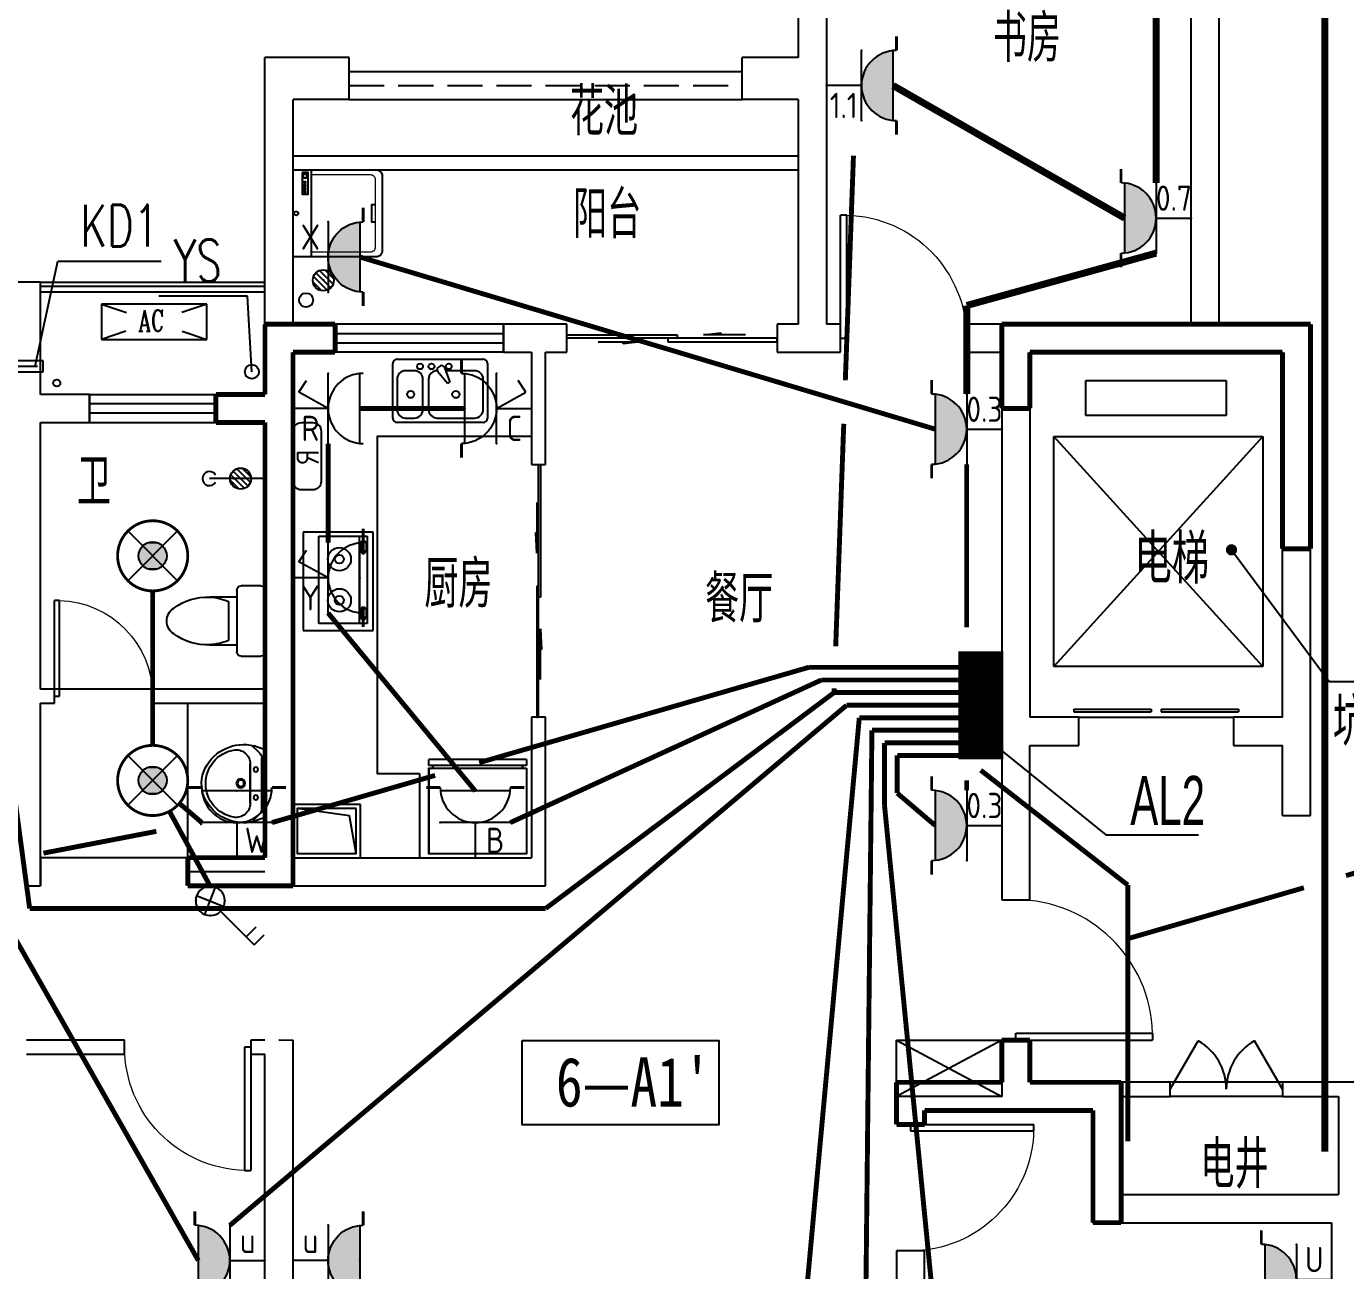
# Model space of a CAD drawing. Extents: x -993182 to -819982, y 169304 to 600104.
# Drawn here: x -948648 to -939248, y 403162 to 412025 of the extents above; entities that cross this region are included whole.
import ezdxf
from ezdxf.enums import TextEntityAlignment as Align

# ---------------------------------------------------------------- set-up
doc = ezdxf.new("R2010")
doc.units = 0
doc.header["$LTSCALE"] = 1000
doc.header["$MEASUREMENT"] = 0
doc.linetypes.add('DASH', pattern=[0.35, 0.25, -0.1])
for name, color, linetype in [('DIM-箱柜', 3, 'Continuous'), ('DIM_LEAD', 3, 'Continuous'), ('EQUIP-插座', 3, 'Continuous'), ('EQUIP-照明', 3, 'Continuous'), ('EQUIP-箱柜', 3, 'Continuous'), ('kan', 146, 'Continuous'), ('KTIAO', 124, 'Continuous'), ('PUB_TEXT', 7, 'Continuous'), ('STAIR', 2, 'Continuous'), ('VPIPE-污水', 2, 'Continuous'), ('WALL', 4, 'Continuous'), ('WINDOW', 2, 'Continuous'), ('WIRE-动力', 2, 'Continuous'), ('WIRE-动力控制', 5, 'TG_C'), ('WIRE-动力母线', 6, 'Continuous'), ('WIRE-插座', 5, 'Continuous'), ('WIRE-照明', 1, 'Continuous'), ('冷凝水管', 6, 'Continuous'), ('家具', 187, 'Continuous'), ('文字2', 7, 'Continuous'), ('栏杆', 169, 'Continuous'), ('空调、空调洞', 66, 'Continuous'), ('面层', 215, 'Continuous')]:
    doc.layers.add(name, color=color, linetype=linetype)
doc.layers.add('RENDERING', color=125, linetype='Continuous', lineweight=13)
doc.layers.add('洁、厨具', color=8, linetype='Continuous', lineweight=9)
doc.styles.add('-宋体', font='', dxfattribs={"width": 0.8})
doc.styles.add('_ROMANC', font='romanc__.ttf', dxfattribs={"width": 0.700005})
doc.styles.add('_SIMPLEX', font='SIMPLEX.shx', dxfattribs={"width": 0.75})
doc.styles.add('_TCH_DIM', font='SIMPLEX', dxfattribs={"bigfont": 'GBCBIG'})
doc.styles.add('_TCH_LABEL', font='COMPLEX', dxfattribs={"bigfont": 'GBCBIG'})
doc.styles.add('_TEL_ATTDEF', font='GBENOR', dxfattribs={"width": 0.8, "height": 3, "bigfont": 'GBCBIG'})
doc.styles.add('_TEL_DIM', font='ICED', dxfattribs={"width": 0.8, "height": 3.5, "bigfont": 'BZHZ'})
doc.styles.add('DIM_FONT', font='simplex_.ttf', dxfattribs={"width": 0.7, "bigfont": 'GBCBIG'})
doc.styles.add('hnurban', font='tssdeng.shx', dxfattribs={"width": 0.8, "bigfont": 'tssdchn.shx'})
doc.styles.get("Standard").update_dxf_attribs({"font": 'gbenor.shx', "bigfont": 'gbcbig.shx'})
doc.styles.add('TG_LINETYPE', font='ICED', dxfattribs={"width": 0.8, "height": 2, "bigfont": 'BZHZ'})
doc.styles.get('-宋体').set_extended_font_data('SimSun')
doc.linetypes.add('TG_C', pattern='A,2,-0.4,["C",TG_LINETYPE,S=0.1,R=0,X=-0.27,Y=-0.15],0', length=2.4)

# ---------------------------------------------------------------- blocks, each defined once
blk = doc.blocks.new('ASDGFSDFGGDF')
at = {"layer": '家具'}
for p, q in [((694.7, -608.8), (695, 0)), ((694.7, -608.8), (695, 0)), ((-0.3, -670.1), (-0.3, -628.7)), ((-0.3, -628.7), (28.4, -628.7)), ((28.4, -628.7), (28.4, -608.8)), ((694.7, -608.8), (665.9, -608.8)), ((665.9, -608.8), (665.9, -628.7)), ((665.9, -628.7), (694.7, -628.7)), ((694.7, -628.7), (694.7, -670.1)), ((-0.3, -670.1), (694.7, -670.1))]:
    blk.add_line(p, q, dxfattribs=at)
for points in [[(-0.3, -608.8), (-0.3, -0.1), (694.8, -0.1), (694.8, -608.8)], [(665.9, -608.8), (28.4, -608.8), (28.4, -628.7), (665.9, -628.7)]]:
    blk.add_lwpolyline(points, close=True, dxfattribs=at)
blk = doc.blocks.new('sdfdsfgf')
at = {"layer": '家具'}
for points in [[(1414289, 21340.6), (1413809, 21340.6), (1413809, 20960.6), (1414289, 20960.6), (1414289, 21340.6)], [(1414259, 20990.6), (1414210.8, 21258.9), (1413839, 21310.6)]]:
    blk.add_lwpolyline(points, dxfattribs=at)
blk.add_lwpolyline([(1414259, 21310.6), (1413839, 21310.6), (1413839, 20990.6), (1414259, 20990.6)], close=True, dxfattribs=at)
blk = doc.blocks.new('A$C685A49D5')
at = {"layer": '家具'}
for p, q in [((0, 30.7), (0, 419.3)), ((30.7, 450), (644.3, 450)), ((339.5, 401.6), (325.3, 393.4)), ((368.9, 391.1), (407.7, 287.5)), ((675, 419.3), (675, 30.7)), ((30.7, 306.8), (30.7, 92)), ((153.4, 368.2), (92, 368.2)), ((214.8, 92), (214.8, 306.8)), ((255.7, 306.8), (255.7, 92)), ((390, 277.2), (319.7, 362.7)), ((583, 368.2), (377.5, 368.2)), ((407.7, 287.5), (390, 277.2)), ((644.3, 92), (644.3, 306.8)), ((644.3, 0), (30.7, 0)), ((92, 30.7), (153.4, 30.7)), ((317, 30.7), (583, 30.7))]:
    blk.add_line(p, q, dxfattribs=at)
for centre, radius in [((194.3, 398.9), 20.5), ((276.1, 398.9), 20.5), ((398.9, 398.9), 20.5), ((127.8, 199.4), 25.6), ((450, 199.4), 25.6)]:
    blk.add_circle(centre, radius, dxfattribs=at)
for centre, radius, start, end in [((30.7, 419.3), 30.7, 90, 180), ((335.5, 375.7), 20.5, 120, 219.46232), ((349.8, 383.9), 20.5, 20.53768, 120), ((644.3, 419.3), 30.7, 0, 90), ((92, 306.8), 61.4, 90, 180), ((153.4, 306.8), 61.4, 0, 90), ((317, 306.8), 61.4, 90, 180), ((583, 306.8), 61.4, 0, 90), ((30.7, 30.7), 30.7, 180, 270), ((92, 92), 61.4, 180, 270), ((153.4, 92), 61.4, 270, 0), ((317, 92), 61.4, 180, 270), ((583, 92), 61.4, 270, 0), ((644.3, 30.7), 30.7, 270, 0)]:
    blk.add_arc(centre, radius, start, end, dxfattribs=at)
at = {"layer": '家具', "style": 'DIM_FONT', "width": 0.8, "flags": 9}
for tag in ['YSIZE', 'XSIZE']:
    blk.add_attdef(tag, (337.5, 450), '', height=0.5, rotation=270, dxfattribs=at)
blk = doc.blocks.new('$plan$00001601')
at = {"layer": '家具'}
for p, q in [((-350, 15.5), (350, 15.5)), ((-350, -484.5), (-350, 15.5)), ((350, 15.5), (350, -484.5)), ((-323.5, -97.6), (-323.5, -440)), ((299.3, -97.6), (-323.5, -97.6)), ((299.3, -440), (299.3, -97.6)), ((-323.5, -384.3), (299.3, -384.3)), ((-323.5, -440), (299.3, -440)), ((-290.9, -406.5), (-290.8, -418.2)), ((-215.7, -416), (-280.4, -416)), ((-280.4, -416), (-280.4, -432.6)), ((-280.4, -432.6), (-215.7, -432.6)), ((-215.7, -432.6), (-215.7, -416)), ((-199.1, -407.7), (-199.1, -418.2)), ((182.1, -406.5), (182.2, -418.2)), ((192.6, -416), (192.6, -432.6)), ((257.3, -416), (192.6, -416)), ((192.6, -432.6), (257.3, -432.6)), ((257.3, -432.6), (257.3, -416)), ((273.9, -407.7), (273.9, -418.2)), ((350, -484.5), (-350, -484.5))]:
    blk.add_line(p, q, dxfattribs=at)
for points in [[(-199.1, -407.7, 0.259034), (-201, -404.3, 0.076276), (-212.5, -399.3, 0.036515), (-226.1, -396.9, 0.026615), (-244.9, -395.9, 0.026615), (-263.8, -396.9, 0.036515), (-277.3, -399.3, 0.076276), (-288.9, -404.3, 0.259034), (-290.8, -407.7, 0.078462), (-290.6, -408.9, 0.056762)], [(-199.1, -418.2, 0.259034), (-201, -414.8, 0.076276), (-212.5, -409.9, 0.036515), (-226.1, -407.4, 0.026615), (-244.9, -406.4, 0.026615), (-263.8, -407.4, 0.036515), (-277.3, -409.9, 0.076276), (-288.9, -414.8, 0.259034), (-290.8, -418.2, 0.259034), (-288.9, -421.6, 0.056762), (-280.4, -425.6, 0.036515)], [(-215.7, -427.3, 0.008736), (-212.5, -426.6, 0.076276), (-201, -421.6, 0.259034), (-199.1, -418.2, 0.259034)], [(273.9, -407.7, 0.259034), (272, -404.3, 0.076276), (260.5, -399.3, 0.036515), (246.9, -396.9, 0.026615), (228.1, -395.9, 0.026615), (209.2, -396.9, 0.036515), (195.7, -399.3, 0.076276), (184.1, -404.3, 0.259034), (182.2, -407.7, 0.078462), (182.4, -408.9, 0.056762)], [(273.9, -418.2, 0.259034), (272, -414.8, 0.076276), (260.5, -409.9, 0.036515), (246.9, -407.4, 0.026615), (228.1, -406.4, 0.026615), (209.2, -407.4, 0.036515), (195.7, -409.9, 0.076276), (184.1, -414.8, 0.259034), (182.2, -418.2, 0.259034), (184.1, -421.6, 0.056762), (192.6, -425.6, 0.036515)], [(257.3, -427.3, 0.008736), (260.5, -426.6, 0.076276), (272, -421.6, 0.259034), (273.9, -418.2, 0.259034)]]:
    blk.add_lwpolyline(points, format="xyb", dxfattribs=at)
for centre, radius, start, end in [((-158.4, -243), 82.5, 0.96398, 0), ((134.3, -243), 82.5, 180, 179.03602), ((-158.4, -243), 31.6, 0.65318, 0), ((134.3, -243), 31.6, 180, 179.34682)]:
    blk.add_arc(centre, radius, start, end, dxfattribs=at)
blk = doc.blocks.new('A$C3451006C')
blk.add_lwpolyline([(-50, 330), (-50, -30, 0.414214), (10, -90), (90, -90, 0.414214), (150, -30), (150, 330, 0.414214), (90, 390), (10, 390, 0.414214)], format="xyb", close=True)
at = {"style": '_SIMPLEX', "width": 0.8}
blk.add_text('R', height=150, rotation=270, dxfattribs=at).set_placement((-32.1, 143.6), align=Align.CENTER)
blk = doc.blocks.new('$plan$00001623')
at = {"layer": '家具', "linetype": 'Continuous'}
blk.add_line((-341, -145), (342, -145), dxfattribs=at)
at = {"layer": '家具'}
blk.add_lwpolyline([(295, -706), (-295, -706, -0.414214), (-345, -656), (-345, 0), (345, 0), (345, -656, -0.414214)], format="xyb", close=True, dxfattribs=at)
for points in [[(323, -72), (152, -72), (152, -120), (323, -120)], [(163, -86), (177, -86), (177, -99), (163, -99)], [(189, -86), (202, -86), (202, -99), (189, -99)], [(213, -86), (227, -86), (227, -99), (213, -99)], [(239, -86), (253, -86), (253, -99), (239, -99)], [(281, -110), (309, -110), (309, -80), (281, -80)]]:
    blk.add_lwpolyline(points, close=True, dxfattribs=at)
at = {"layer": '家具', "lineweight": 13}
blk.add_lwpolyline([(307, -145), (307, -611, -0.414214), (267, -651), (-267, -651, -0.414214), (-307, -611), (-307, -145)], format="xyb", dxfattribs=at)
at = {"layer": '家具'}
blk.add_lwpolyline([(-71, -651), (-71, -623), (0, -623), (71, -623), (71, -651)], dxfattribs=at)
blk.add_circle((0, -25), 16, dxfattribs=at)
blk = doc.blocks.new('90304092557924')
at = {"layer": 'KTIAO'}
for p, q in [((-375, 125), (-198.2, 66.1)), ((-375, 125), (-375, -125)), ((375, 125), (-375, 125)), ((375, 125), (198.2, 66.1)), ((375, -125), (375, 125)), ((-202.8, -67.6), (-375, -125)), ((200.5, -66.8), (375, -125)), ((-375, -125), (375, -125))]:
    blk.add_line(p, q, dxfattribs=at)
at = {"layer": 'KTIAO', "style": '_ROMANC', "width": 0.7}
blk.add_text('AC', height=148.6, dxfattribs=at).set_placement((-112.6, -66.3))
at = {"layer": 'KTIAO', "style": 'DIM_FONT', "oblique": 0, "width": 0.6, "flags": 9}
for tag in ['XSIZE', 'YSIZE']:
    blk.add_attdef(tag, (-375, -125), '', height=0.5, dxfattribs=at)
blk = doc.blocks.new('M_E6')
for p, q in [((-240.4, 0), (-269.8, -78.5)), ((240.4, 0), (-240.4, 0)), ((-237.5, 0), (239.3, 0)), ((240.4, 0), (269.8, -78.5)), ((-213.1, -36.1), (-271.2, -90.6)), ((-178.9, -22.5), (181, -22.5)), ((216.7, -37.5), (273.5, -95.2)), ((141.1, -105.2), (-140.8, -105.2)), ((-140.8, -105.2), (141.1, -105.2))]:
    blk.add_line(p, q)
for centre, radius in [((-99.1, -65), 16.3), ((100.9, -65), 16.3), ((2.4, -172.5), 31.6), ((2.4, -172.5), 23)]:
    blk.add_circle(centre, radius)
for centre, radius, start, end in [((28.4, -151.9), 307.1, 166.17513, 244.72963), ((-178.9, -72.5), 50, 90, 133.18096), ((-28.4, -151.9), 307.1, 297.06391, 13.82487), ((181, -72.5), 50, 44.56072, 90), ((-140.8, -205.2), 100, 90, 190.56023), ((141.1, -205.2), 100, 349.43977, 90), ((0.2, -179), 243.4, 190.56023, 349.43977), ((-0.2, -201.5), 250.2, 245.80711, 296.46282), ((28.4, -151.9), 307.1, 266.58899, 266.59358)]:
    blk.add_arc(centre, radius, start, end)
at = {"width": 0.8, "flags": 9}
for tag in ['XSIZE', 'YSIZE']:
    blk.add_attdef(tag, (0, 0), '', height=0.5, dxfattribs=at)
blk = doc.blocks.new('1')
for p, q in [((-549.5, -239.2), (-549.5, 200.8)), ((-519.5, 230.8), (-379.5, 230.8)), ((-349.5, 200.8), (-349.5, 150.5)), ((-349.5, 150.5), (-349.5, -189)), ((-349.5, 150.5), (-154.3, 150.5)), ((-289.1, 120.5), (-289.1, -159)), ((-379.5, -269.2), (-519.5, -269.2)), ((-154.3, -189), (-349.5, -189)), ((-349.5, -189), (-349.5, -239.2))]:
    blk.add_line(p, q)
for centre, radius, start, end in [((-519.5, 200.8), 30, 90, 180), ((-379.5, 200.8), 30, 360, 90), ((-136.7, -246.6), 397.5, 92.54401, 112.54952), ((-136.7, -246.6), 397.5, 53.36186, 92.54401), ((40, -19.2), 109.8, 303.45086, 56.54914), ((-136.7, 208.2), 397.5, 247.45048, 267.45599), ((-136.7, 208.2), 397.5, 267.45599, 306.63814), ((-519.5, -239.2), 30, 180, 270), ((-379.5, -239.2), 30, 270, 360)]:
    blk.add_arc(centre, radius, start, end)
blk = doc.blocks.new('$lvtry$00000168')
at = {"color": 0}
blk.add_line((0, 0), (0, -395), dxfattribs=at)
blk.add_arc((0, -395), 50, 121.03319, 58.96681, dxfattribs=at)
for p in [(0, 0), (0, -222.5)]:
    blk.add_point(p, dxfattribs=at)
blk = doc.blocks.new('$lvtry$00000171')
for p, q in [((-74.2, 10.6), (-10.6, 74.2)), ((-69.8, -27.4), (27.4, 69.8)), ((-53, -53), (53, 53)), ((-27.4, -69.8), (69.8, 27.4)), ((10.6, -74.2), (74.2, -10.6))]:
    blk.add_line(p, q)
blk.add_circle((0, 0), 75)
blk.add_point((0, 0))
blk = doc.blocks.new('A$C6BE329BC')
at = {"layer": '家具'}
blk.add_blockref('$lvtry$00000168', (75, 445), dxfattribs=at)
at = {"layer": '家具', "rotation": 180}
blk.add_blockref('$lvtry$00000171', (75, 271.4), dxfattribs=at)
blk = doc.blocks.new('q1')
at = {"color": 3, "const_width": 35}
for points in [[(-485492.8, -324518.4), (-485492.8, -324018.4)], [(-485492.8, -324018.4), (-484992.8, -324018.4)], [(-484992.8, -324018.4), (-484992.8, -324218.4)], [(-480242.8, -324618.4), (-480242.8, -324018.4)], [(-480242.8, -324018.4), (-478042.8, -324018.4)], [(-478042.8, -325618.4), (-478042.8, -324018.4)], [(-485292.8, -324718.4), (-485292.8, -324218.4)], [(-485292.8, -324218.4), (-484992.8, -324218.4)], [(-480042.8, -324618.4), (-480042.8, -324218.4)], [(-480042.8, -324218.4), (-478242.8, -324218.4)], [(-478242.8, -325618.4), (-478242.8, -324218.4)], [(-485842.8, -324518.4), (-485492.8, -324518.4)], [(-485842.8, -324718.4), (-485842.8, -324518.4)], [(-480042.8, -324618.4), (-480242.8, -324618.4)], [(-485842.8, -324718.4), (-485492.8, -324718.4)], [(-485492.8, -327818.4), (-485492.8, -324718.4)], [(-485292.8, -328018.4), (-485292.8, -324718.4)], [(-478042.8, -325618.4), (-478242.8, -325618.4)], [(-486042.8, -327818.4), (-485492.8, -327818.4)], [(-486042.8, -328018.4), (-486042.8, -327818.4)], [(-486042.8, -328018.4), (-485292.8, -328018.4)], [(-480242.8, -329418.4), (-480242.8, -329118.4)], [(-480242.8, -329118.4), (-480042.8, -329118.4)], [(-480042.8, -329418.4), (-480042.8, -329118.4)], [(-480992.8, -329418.4), (-480242.8, -329418.4)], [(-480992.8, -329718.4), (-480992.8, -329418.4)], [(-480042.8, -329418.4), (-479392.8, -329418.4)], [(-479392.8, -330418.4), (-479392.8, -329418.4)], [(-480792.8, -329618.4), (-480242.8, -329618.4)], [(-480792.8, -329718.4), (-480792.8, -329618.4)], [(-480242.8, -329618.4), (-479592.8, -329618.4)], [(-479592.8, -330418.4), (-479592.8, -329618.4)], [(-480792.8, -329718.4), (-480992.8, -329718.4)], [(-479392.8, -330418.4), (-479592.8, -330418.4)]]:
    blk.add_lwpolyline(points, dxfattribs=at)
blk = doc.blocks.new('A$C06D6341B')
at = {"layer": '空调、空调洞', "linetype": 'DASH'}
for p, q in [((80, 290), (0, 290)), ((0, 290), (0, 50)), ((40, 0), (40, 340)), ((80, 50), (80, 290)), ((0, 50), (80, 50))]:
    blk.add_line(p, q, dxfattribs=at)
blk = doc.blocks.new('$DorLib2D$00000231')
at = {"color": 0}
for p, q in [((-0.5, 0), (-0.25, 0.433)), ((0.5, 0), (0.25, 0.433))]:
    blk.add_line(p, q, dxfattribs=at)
for centre, start, end in [((-0.5, 0), 0, 60), ((0.5, 0), 120, 180)]:
    blk.add_arc(centre, 0.5, start, end, dxfattribs=at)
blk = doc.blocks.new('$DorLib2D$00000001')
for p, q in [((0.45, 0.975), (0.5, 0.975)), ((0.45, 0), (0.45, 0.975)), ((0.5, 0), (0.5, 0.975)), ((0.5, 0), (0.45, 0))]:
    blk.add_line(p, q)
at = {"lineweight": 13}
blk.add_arc((0.475, 0), 0.975, 91.46928, 180, dxfattribs=at)
blk = doc.blocks.new('$DorLib2D$00000131')
at = {"color": 0, "linetype": 'Continuous'}
for p, q in [((0.15, 0.125), (0.2319, 0.1973)), ((0.2319, 0.1973), (0.2319, 0.125)), ((-0.5, 0.125), (-0.5, 0)), ((0.0192, 0.125), (-0.5, 0.125)), ((0.0192, 0), (0.0192, 0.125)), ((0.35, 0.125), (0.15, 0.125)), ((-0.5, 0), (0.0192, 0)), ((-0.024, 0), (0.5, 0)), ((-0.024, -0.125), (-0.024, 0)), ((0.5, 0), (0.5, -0.125)), ((-0.35, -0.125), (-0.15, -0.125)), ((-0.2319, -0.1973), (-0.2319, -0.125)), ((-0.15, -0.125), (-0.2319, -0.1973)), ((0.5, -0.125), (-0.024, -0.125))]:
    blk.add_line(p, q, dxfattribs=at)
blk = doc.blocks.new('$WINLIB2D$00000001')
at = {"color": 0}
for points in [[(-0.5, 0.5), (-0.5, -0.5)], [(-0.5, 0.5), (0.5, 0.5)], [(0.5, -0.5), (0.5, 0.5)], [(0.5, 0.1667), (-0.5, 0.1667)], [(0.5, -0.1667), (-0.5, -0.1667)], [(-0.5, -0.5), (0.5, -0.5)]]:
    blk.add_lwpolyline(points, dxfattribs=at)
blk = doc.blocks.new('$DorLib2D$00000127')
at = {"color": 0, "linetype": 'Continuous'}
for p, q in [((-0.0333, 0.7949), (-0.5333, 0.7949)), ((-0.5333, 0.7949), (-0.5333, 0.6904)), ((-0.0333, 0.7949), (-0.0333, 0.6904)), ((0.0333, 0.7949), (0.0333, 0.6904)), ((0.5333, 0.7949), (0.0333, 0.7949)), ((0.5333, 0.7949), (0.5333, 0.6904)), ((-0.0333, 0.6904), (-0.5333, 0.6904)), ((0.5333, 0.6904), (0.0333, 0.6904)), ((0.5, 0.5), (-0.5, 0.5))]:
    blk.add_line(p, q, dxfattribs=at)
blk = doc.blocks.new('5#、7#楼参照')
at = {"color": 6}
blk.add_circle((-308202, -334754.6), 50, dxfattribs=at)
at = {"layer": 'DIM_LEAD'}
for p, q in [((-309745.1, -334715.6), (-309585.9, -333966.8)), ((-309745.1, -334715.6), (-309585.9, -333966.8)), ((-309745.1, -334715.6), (-309585.9, -333966.8)), ((-309745.1, -334715.6), (-309585.9, -333966.8)), ((-309745.1, -334715.6), (-309585.9, -333966.8)), ((-309585.9, -333966.8), (-308848.4, -333966.8)), ((-308232.6, -334215.6), (-308864.6, -334215.6)), ((-308202, -334754.6), (-308232.6, -334215.6)), ((-301222.1, -336023), (-300525.8, -336960.9)), ((-300525.8, -336960.9), (-298429.6, -336960.9))]:
    blk.add_line(p, q, dxfattribs=at)
at = {"layer": 'DIM_LEAD', "const_width": 40}
blk.add_lwpolyline([(-301234, -336006.9, 1), (-301210.2, -336039.1, 1)], format="xyb", close=True, dxfattribs=at)
at = {"layer": 'kan'}
for p, q in [((-307508.8, -332615.6), (-304708.8, -332615.6)), ((-307508.8, -332815.6), (-304708.8, -332815.6))]:
    blk.add_line(p, q, dxfattribs=at)
at = {"layer": 'kan', "linetype": 'DASH'}
blk.add_line((-307508.8, -332715.6), (-304708.8, -332715.6), dxfattribs=at)
at = {"layer": 'kan', "color": 124}
for p, q in [((-307908.8, -333215.6), (-304308.8, -333215.6)), ((-307908.8, -333315.6), (-304308.8, -333315.6))]:
    blk.add_line(p, q, dxfattribs=at)
at = {"layer": 'kan'}
blk.add_lwpolyline([(-309708.8, -334115.6), (-308108.8, -334115.6)], dxfattribs=at)
at = {"layer": 'STAIR', "color": 197}
for p, q in [((-302258.8, -335065.6, 76423.5), (-302258.8, -334815.6, 76423.5)), ((-302258.8, -334815.6, 76423.5), (-301258.8, -334815.6, 76423.5)), ((-301258.8, -334815.6, 76423.5), (-301258.8, -335065.6, 76423.5)), ((-301258.8, -335065.6, 76423.5), (-302258.8, -335065.6, 76423.5)), ((-302488.4, -336853.2, 76423.5), (-302488.4, -335215.6, 76423.5)), ((-302488.4, -335215.6, 76423.5), (-300999.8, -335215.6, 76423.5)), ((-300999.8, -335215.6, 76423.5), (-302488.4, -336853.2, 76423.5)), ((-300999.8, -336853.2, 76423.5), (-302488.4, -335215.6, 76423.5)), ((-300999.8, -335215.6, 76423.5), (-300999.8, -336853.2, 76423.5)), ((-300999.8, -336853.2, 76423.5), (-302488.4, -336853.2, 76423.5))]:
    blk.add_line(p, q, dxfattribs=at)
at = {"layer": 'VPIPE-污水'}
blk.add_circle((-307816, -334244.1, -76423.5), 50, dxfattribs=at)
at = {"layer": 'WALL'}
for p, q in [((-304308.8, -330815.6), (-304308.8, -332515.6)), ((-304108.8, -331015.6), (-304108.8, -332815.6)), ((-301508.8, -334415.6), (-301508.8, -331015.6)), ((-301308.8, -334415.6), (-301308.8, -331015.6)), ((-308108.8, -334515.6), (-308108.8, -332515.6)), ((-307508.8, -332515.6), (-308108.8, -332515.6)), ((-307508.8, -332815.6), (-307508.8, -332515.6)), ((-304308.8, -332515.6), (-304708.8, -332515.6)), ((-304708.8, -332815.6), (-304708.8, -332515.6)), ((-307908.8, -334415.6), (-307908.8, -332815.6)), ((-307508.8, -332815.6), (-307908.8, -332815.6)), ((-304308.8, -332815.6), (-304708.8, -332815.6)), ((-304308.8, -332815.6), (-304308.8, -334415.6)), ((-304108.8, -332815.6), (-304108.8, -334415.6)), ((-309708.8, -334115.6), (-310708.8, -334115.6)), ((-309708.8, -334915.6), (-309708.8, -334115.6)), ((-307608.8, -334415.6), (-307908.8, -334415.6)), ((-307608.8, -334615.6), (-307608.8, -334415.6)), ((-306208.8, -334415.6), (-306408.8, -334415.6)), ((-306408.8, -334415.6), (-306408.8, -334615.6)), ((-305958.8, -334415.6), (-306208.8, -334415.6)), ((-305958.8, -334615.6), (-305958.8, -334415.6)), ((-304308.8, -334415.6), (-304458.8, -334415.6)), ((-304458.8, -334415.6), (-304458.8, -334615.6)), ((-304008.8, -334415.6), (-304108.8, -334415.6)), ((-304008.8, -334615.6), (-304008.8, -334415.6)), ((-302758.8, -334415.6), (-303108.8, -334415.6)), ((-303108.8, -334415.6), (-303108.8, -334615.6)), ((-301508.8, -334415.6), (-302758.8, -334415.6)), ((-300658.8, -334415.6), (-301308.8, -334415.6)), ((-300658.8, -337315.6), (-300658.8, -334415.6)), ((-308108.8, -334515.6), (-308108.8, -334915.6)), ((-307908.8, -334615.6), (-307908.8, -335015.6)), ((-307908.8, -334615.6), (-307608.8, -334615.6)), ((-306408.8, -334615.6), (-306208.8, -334615.6)), ((-306208.8, -334615.6), (-306208.8, -335415.6)), ((-306108.8, -335415.6), (-306108.8, -334615.6)), ((-306108.8, -334615.6), (-305958.8, -334615.6)), ((-304458.8, -334615.6), (-304208.8, -334615.6)), ((-304208.8, -334615.6), (-304008.8, -334615.6)), ((-303108.8, -334615.6), (-302858.8, -334615.6)), ((-302858.8, -334615.6), (-302858.8, -337315.6)), ((-302658.8, -334615.6), (-302658.8, -337215.6)), ((-301408.8, -334615.6), (-302658.8, -334615.6)), ((-300858.8, -334615.6), (-301408.8, -334615.6)), ((-300858.8, -337215.6), (-300858.8, -334615.6)), ((-309358.8, -334915.6), (-309708.8, -334915.6)), ((-309358.8, -335115.6), (-309358.8, -334915.6)), ((-308108.8, -334915.6), (-308458.8, -334915.6)), ((-308458.8, -334915.6), (-308458.8, -335115.6)), ((-307908.8, -335015.6), (-307908.8, -337015.6)), ((-309708.8, -335115.6), (-309358.8, -335115.6)), ((-309708.8, -337015.6), (-309708.8, -335115.6)), ((-308458.8, -335115.6), (-308108.8, -335115.6)), ((-308108.8, -335115.6), (-308108.8, -337015.6)), ((-306208.8, -335415.6), (-306108.8, -335415.6)), ((-309608.8, -337015.6), (-309708.8, -337015.6)), ((-309608.8, -337115.6), (-309608.8, -337015.6)), ((-308108.8, -337015.6), (-308908.8, -337015.6)), ((-308908.8, -337015.6), (-308908.8, -337115.6)), ((-307908.8, -337015.6), (-307908.8, -338215.6)), ((-309708.8, -338215.6), (-309708.8, -337115.6)), ((-309708.8, -337115.6), (-309608.8, -337115.6)), ((-308908.8, -337115.6), (-308108.8, -337115.6)), ((-308108.8, -337115.6), (-308108.8, -338215.6)), ((-306108.8, -337215.6), (-306208.8, -337215.6)), ((-306208.8, -337215.6), (-306208.8, -338215.6)), ((-306108.8, -338415.6), (-306108.8, -337215.6)), ((-302308.8, -337215.6), (-302658.8, -337215.6)), ((-302308.8, -337415.6), (-302308.8, -337215.6)), ((-300858.8, -337215.6), (-301208.8, -337215.6)), ((-301208.8, -337215.6), (-301208.8, -337415.6)), ((-302858.8, -337315.6), (-302858.8, -338515.6)), ((-300658.8, -337915.6), (-300658.8, -337315.6)), ((-302658.8, -338515.6), (-302658.8, -337415.6)), ((-302658.8, -337415.6), (-302308.8, -337415.6)), ((-301208.8, -337415.6), (-300858.8, -337415.6)), ((-300858.8, -337915.6), (-300858.8, -337415.6)), ((-300858.8, -337915.6), (-300658.8, -337915.6)), ((-309708.8, -338415.6), (-309708.8, -338215.6)), ((-308108.8, -338215.6), (-308658.8, -338215.6)), ((-308658.8, -338215.6), (-308658.8, -338415.6)), ((-307908.8, -338215.6), (-306208.8, -338215.6)), ((-309808.8, -338415.6), (-309708.8, -338415.6)), ((-308658.8, -338415.6), (-308008.8, -338415.6)), ((-308008.8, -338415.6), (-306108.8, -338415.6)), ((-302858.8, -338515.6), (-302658.8, -338515.6)), ((-309108.8, -339515.6), (-309808.8, -339515.6)), ((-309108.8, -339615.6), (-309108.8, -339515.6)), ((-308108.8, -339515.6), (-308208.8, -339515.6)), ((-308208.8, -339515.6), (-308208.8, -339615.6)), ((-308010.5, -339513.9), (-308008.8, -339513.9)), ((-308008.8, -339513.9), (-307908.8, -339515.6)), ((-307908.8, -339615.6), (-307908.8, -339515.6)), ((-302658.8, -339515.6), (-302858.8, -339515.6)), ((-302858.8, -339515.6), (-302858.8, -339815.6)), ((-302658.8, -339815.6), (-302658.8, -339515.6)), ((-309808.8, -339615.6), (-309108.8, -339615.6)), ((-308208.8, -339615.6), (-308108.8, -339615.6)), ((-308108.8, -344715.6), (-308108.8, -339615.6)), ((-307908.8, -344715.6), (-307908.8, -339615.6)), ((-303608.8, -339815.6), (-303608.8, -340115.6)), ((-303608.8, -339815.6), (-302858.8, -339815.6)), ((-302658.8, -339815.6), (-302108.8, -339815.6)), ((-301658.8, -339815.6), (-302108.8, -339815.6)), ((-301658.8, -339915.6), (-301658.8, -339815.6)), ((-300408.8, -339815.6), (-300858.8, -339815.6)), ((-300858.8, -339815.6), (-300858.8, -339915.6)), ((-299958.8, -339815.6), (-300408.8, -339815.6)), ((-302008.8, -339915.6), (-302008.8, -340615.6)), ((-302008.8, -339915.6), (-301658.8, -339915.6)), ((-300858.8, -339915.6), (-300458.8, -339915.6)), ((-300458.8, -339915.6), (-300458.8, -340615.6)), ((-303408.8, -340115.6), (-303408.8, -340015.6)), ((-303408.8, -340015.6), (-302758.8, -340015.6)), ((-302758.8, -340015.6), (-302208.8, -340015.6)), ((-302208.8, -340015.6), (-302208.8, -340815.6)), ((-303608.8, -340115.6), (-303408.8, -340115.6)), ((-302008.8, -340615.6), (-300458.8, -340615.6)), ((-302208.8, -340815.6), (-300508.8, -340815.6)), ((-300508.8, -340815.6), (-300508.8, -343915.6)), ((-303408.8, -341015.6), (-303608.8, -341015.6)), ((-303608.8, -341015.6), (-303608.8, -344015.6)), ((-303408.8, -343915.6), (-303408.8, -341015.6))]:
    blk.add_line(p, q, dxfattribs=at)
at = {"layer": 'WINDOW'}
for p, q in [((-308908.8, -337015.6), (-309608.8, -337015.6)), ((-308658.8, -338215.6), (-309708.8, -338215.6)), ((-300858.8, -339815.6, 0), (-301658.8, -339815.6, 0)), ((-300858.8, -339915.6, 0), (-301658.8, -339915.6, 0))]:
    blk.add_line(p, q, dxfattribs=at)
at = {"layer": 'WINDOW', "linetype": 'DASH'}
for p, q in [((-309708.8, -338215.6), (-309708.8, -338415.6)), ((-308658.8, -338415.6), (-308658.8, -338215.6))]:
    blk.add_line(p, q, dxfattribs=at)
at = {"layer": '冷凝水管'}
blk.add_circle((-309592.3, -334834.9, -76423.5), 25, dxfattribs=at)
at = {"layer": '家具'}
blk.add_line((-307008.8, -337615.6, 0), (-307008.8, -338215.6, 0), dxfattribs=at)
at = {"layer": '家具', "elevation": 0}
for points in [[(-306208.8, -335215.6), (-306208.8, -335215.6), (-307308.8, -335215.6), (-307308.8, -335215.6), (-307308.8, -337615.6), (-307308.8, -337615.6), (-307308.8, -337615.6), (-307008.8, -337615.6)], [(-308108.8, -338315.6), (-308658.8, -338315.6), (-308658.8, -337415.6), (-308658.8, -337115.6), (-308108.8, -337115.6)]]:
    blk.add_lwpolyline(points, dxfattribs=at)
at = {"layer": '家具'}
blk.add_lwpolyline([(-303608.8, -339515.6), (-302858.8, -339515.6), (-302858.8, -339915.6), (-303608.8, -339915.6)], close=True, dxfattribs=at)
for points in [[(-302858.8, -339515.6), (-303608.8, -339915.6)], [(-303608.8, -339515.6), (-302858.8, -339915.6)]]:
    blk.add_lwpolyline(points, dxfattribs=at)
at = {"layer": '栏杆'}
for points in [[(-309708.8, -334145.6), (-308108.8, -334145.6)], [(-309708.8, -334185.6), (-308108.8, -334185.6)]]:
    blk.add_lwpolyline(points, dxfattribs=at)
at = {"rotation": 269.9999999999783}
blk.add_blockref('A$C6BE329BC', (-308553.8, -335440.6), dxfattribs=at)
at = {"layer": 'RENDERING'}
blk.add_blockref('90304092557924', (-308898.3, -334398.5), dxfattribs=at)
at = {"layer": 'WINDOW'}
for name, p, xscale, yscale, zscale, rotation in [('$DorLib2D$00000001', (-303558.8, -334515.6), 900, -900, 900, 179.9999999902064), ('$WINLIB2D$00000001', (-307008.8, -334515.6), 1200, 200, 1200, 180), ('$DorLib2D$00000131', (-305208.8, -334515.6), 1500, 200, 1500, 179.9999999902083), ('$DorLib2D$00000131', (-306158.8, -336315.6), 1800, 100, 1800, 90), ('$DorLib2D$00000001', (-309258.8, -337065.6), 700, -700, 700, 180), ('$DorLib2D$00000127', (-301758.8, -337315.6), 1100, -200, 1100, 180), ('$DorLib2D$00000001', (-302758.8, -339015.6), 1000, 1000, 1000, 270), ('$DorLib2D$00000231', (-301258.8, -339865.6), -800, -800, -800, 180.0000000000118), ('$DorLib2D$00000001', (-303508.8, -340565.6), 900, -900, 900, 90)]:
    blk.add_blockref(name, p, dxfattribs=dict(at, xscale=xscale, yscale=yscale, zscale=zscale, rotation=rotation))
at = {"layer": 'WINDOW', "xscale": 900, "zscale": 900}
for name, p, yscale in [('$WINLIB2D$00000001', (-308908.8, -335015.6), 200), ('$DorLib2D$00000001', (-308658.8, -339565.6), -900)]:
    blk.add_blockref(name, p, dxfattribs=dict(at, yscale=yscale))
at = {"layer": '家具'}
for name, p, rotation in [('$lvtry$00000171', (-307692.8, -334103.1, -76423.5), 90.00000000000388), ('ASDGFSDFGGDF', (-306246.5, -338187.2, 0), 180)]:
    blk.add_blockref(name, p, dxfattribs=dict(at, rotation=rotation))
for name, p in [('A$C685A49D5', (-307198.3, -335114.9, 0)), ('sdfdsfgf', (-1721717.8, -359176.2))]:
    blk.add_blockref(name, p, dxfattribs=at)
at = {"layer": '家具', "xscale": -1}
for name, p in [('A$C3451006C', (-307758.8, -335506.3, 0)), ('1', (-308658.3, -336510.3))]:
    blk.add_blockref(name, p, dxfattribs=at)
for name, p, rotation in [('$plan$00001601', (-307821.5, -336247.8, 0), 90), ('M_E6', (-308108.8, -337688.1, 0), 270)]:
    blk.add_blockref(name, p, dxfattribs=dict(at, rotation=rotation))
at = {"layer": '洁、厨具', "xscale": 0.9000000001396984, "yscale": 0.9000000001396984, "zscale": 0.9000000001396984, "rotation": 90.00000000000001}
blk.add_blockref('$plan$00001623', (-307908.8, -333626.1), dxfattribs=at)
at = {"layer": '空调、空调洞', "rotation": 270}
blk.add_blockref('A$C06D6341B', (-309978.8, -334675.6, -76423.5), dxfattribs=at)
at = {"layer": '面层'}
blk.add_blockref('q1', (177384, -10397.2), dxfattribs=at)
at = {"layer": 'DIM_LEAD', "color": 7, "style": '_TCH_DIM', "width": 0.705882}
for s, p in [('KD1', (-309423.4, -333861.8)), ('YS', (-308759.6, -334110.6))]:
    blk.add_text(s, height=297.5, dxfattribs=at).set_placement(p)
blk = doc.blocks.new('$equip$00002828')
for p, q in [((0.354, 0.354), (-0.354, -0.354)), ((-0.354, 0.354), (0.354, -0.354))]:
    blk.add_line(p, q)
at = {"const_width": 0.04}
blk.add_lwpolyline([(0.5, 0, -1), (-0.5, 0, -1), (0.5, 0, 1)], format="xyb", dxfattribs=at)
for radius in [0.5, 0.2]:
    blk.add_circle((0, 0), radius)
for p in [(0, 0.5), (-0.5, 0), (0.5, 0), (0, -0.5)]:
    blk.add_point(p)
for points in [[(0, 0.2), (0, 0.2), (-0.1, 0.173), (0.1, 0.173)], [(-0.173, 0.1), (0.173, 0.1), (-0.2, 0), (0.2, 0)], [(-0.173, -0.1), (0.173, -0.1), (-0.2, 0), (0.2, 0)], [(-0.1, 0.173), (0.1, 0.173), (-0.173, 0.1), (0.173, 0.1)], [(-0.1, -0.173), (0.1, -0.173), (-0.173, -0.1), (0.173, -0.1)], [(0, -0.2), (0, -0.2), (-0.1, -0.173), (0.1, -0.173)]]:
    blk.add_solid(points)
at = {"color": 7, "style": '_TEL_DIM', "flags": 1}
for tag in ['A', 'REMARK']:
    blk.add_attdef(tag, text='', height=0.00002, dxfattribs=at).set_placement((0, 0), align=Align.MIDDLE_CENTER)
blk = doc.blocks.new('$equip$00003186')
for p, q in [((0.147, 0.356), (0.625, 0.833)), ((0.625, 0.833), (0.766, 0.692)), ((0.512, 0.72), (0.653, 0.579)), ((-0.076, 0.402), (0.076, 0.014)), ((-0.194, 0.132), (0.194, 0.285))]:
    blk.add_line(p, q)
blk.add_circle((0, 0.208), 0.208)
for p in [(0, 0.417), (-0.208, 0.208), (0.208, 0.208), (0, 0)]:
    blk.add_point(p)
at = {"flags": 9}
blk.add_attdef('A', (0, 0), '', height=0.00002, dxfattribs=at)
blk = doc.blocks.new('*X5')
at = {"color": 0}
for p, q in [((-250, 32.8), (-82.8, 200)), ((-250, 68.2), (-118.2, 200)), ((-250, 103.6), (-153.6, 200)), ((-250, 138.9), (-188.9, 200)), ((-250, 174.3), (-224.3, 200)), ((-247.5, 0), (-47.5, 200)), ((-212.1, 0), (-12.1, 200)), ((-176.8, 0), (23.2, 200)), ((-141.4, 0), (58.6, 200)), ((-106.1, 0), (93.9, 200)), ((-70.7, 0), (129.3, 200)), ((-35.4, 0), (164.6, 200)), ((0, 0), (200, 200)), ((35.4, 0), (235.4, 200)), ((70.7, 0), (250, 179.3)), ((106.1, 0), (250, 143.9)), ((141.4, 0), (250, 108.6)), ((176.8, 0), (250, 73.2)), ((212.1, 0), (250, 37.9)), ((247.5, 0), (250, 2.5))]:
    blk.add_line(p, q, dxfattribs=at)
blk = doc.blocks.new('$equip$00002943')
for p, q in [((-0.75, 0.6), (-0.75, 0)), ((0.75, 0.6), (-0.75, 0.6)), ((0.75, 0), (0.75, 0.6)), ((-0.75, 0), (0.75, 0))]:
    blk.add_line(p, q)
for points, const_width in [([(-0.75, 0.3), (0.75, 0.3)], 0.6), ([(-0.75, 0.6), (-0.75, 0), (0.75, 0), (0.75, 0.6), (-0.75, 0.6), (-0.75, 0)], 0.04)]:
    blk.add_lwpolyline(points, dxfattribs=dict(const_width=const_width))
for p in [(0, 0.6), (-0.75, 0.3), (0.75, 0.3), (0, 0)]:
    blk.add_point(p)
at = {"xscale": 0.00300000000061118, "yscale": 0.00300000000061118, "zscale": 0.00300000000061118}
blk.add_blockref('*X5', (0, 0), dxfattribs=at)
at = {"style": '_TEL_DIM', "flags": 1}
for tag in ['A', 'REMARK']:
    blk.add_attdef(tag, text='', height=0.00002, dxfattribs=at).set_placement((0, 0), align=Align.MIDDLE_CENTER)
blk = doc.blocks.new('$equip$00003164')
for p, q in [((0.497, 0.95), (-0.498, 0.95)), ((0.5, 0.5), (-0.5, 0.5)), ((0, 0.5), (-0.23, 0.084)), ((0, 0.5), (0, 0)), ((-0.23, 0.084), (-0.397, 0.193))]:
    blk.add_line(p, q)
at = {"const_width": 0.04}
for points in [[(-0.5, 1), (-0.7, 1)], [(0.5, 1), (0.7, 1)]]:
    blk.add_lwpolyline(points, dxfattribs=at)
blk.add_arc((0, 1), 0.5, 180, 0)
for p in [(0, 0.95), (-0.5, 0.5), (0.5, 0.5), (0, 0)]:
    blk.add_point(p)
at = {"color": 7, "style": '_TCH_LABEL'}
blk.add_attdef('$TEXT$', text='', height=0.36, dxfattribs=at).set_placement((0.284, 0.247), align=Align.MIDDLE_CENTER)
at = {"color": 7, "style": '_TCH_LABEL', "flags": 1}
blk.add_attdef('A', text='', height=0.000025, dxfattribs=at).set_placement((0, 0), align=Align.MIDDLE_CENTER)
blk = doc.blocks.new('$equip$00003142')
for p, q in [((0.497, 0.95), (-0.498, 0.95)), ((0.5, 0.5), (-0.5, 0.5)), ((0, 0.5), (0, 0))]:
    blk.add_line(p, q)
at = {"const_width": 0.04}
for points in [[(-0.5, 1), (-0.7, 1)], [(0.5, 1), (0.7, 1)]]:
    blk.add_lwpolyline(points, dxfattribs=at)
blk.add_arc((0, 1), 0.5, 180, 0)
for p in [(0, 0.95), (-0.5, 0.5), (0.5, 0.5), (0, 0)]:
    blk.add_point(p)
at = {"color": 7, "style": '_TCH_LABEL'}
blk.add_attdef('$TEXT$', text='', height=0.36, dxfattribs=at).set_placement((0.284, 0.247), align=Align.MIDDLE_CENTER)
at = {"color": 7, "style": '_TCH_LABEL', "flags": 1}
blk.add_attdef('A', text='', height=0.000025, dxfattribs=at).set_placement((0, 0), align=Align.MIDDLE_CENTER)
blk = doc.blocks.new('$equip$00003146')
for p, q in [((0.497, 0.95), (-0.498, 0.95)), ((0.5, 0.5), (-0.5, 0.5)), ((0, 0.5), (-0.23, 0.084)), ((0, 0.5), (0, 0)), ((-0.23, 0.084), (-0.397, 0.193))]:
    blk.add_line(p, q)
at = {"const_width": 0.04}
for points in [[(-0.5, 1), (-0.7, 1)], [(0.5, 1), (0.7, 1)]]:
    blk.add_lwpolyline(points, dxfattribs=at)
blk.add_arc((0, 1), 0.5, 180, 0)
for p in [(0, 0.95), (-0.5, 0.5), (0.5, 0.5), (0, 0)]:
    blk.add_point(p)
at = {"color": 7, "style": '_TCH_LABEL'}
blk.add_attdef('$TEXT$', text='', height=0.36, dxfattribs=at).set_placement((0.284, 0.247), align=Align.MIDDLE_CENTER)
at = {"color": 7, "style": '_TCH_LABEL', "flags": 1}
blk.add_attdef('A', text='', height=0.000025, dxfattribs=at).set_placement((0, 0), align=Align.MIDDLE_CENTER)
blk = doc.blocks.new('$equip$00003155')
for p, q in [((0.497, 0.95), (-0.498, 0.95)), ((0.5, 0.5), (-0.5, 0.5)), ((0, 0.5), (-0.23, 0.084)), ((0, 0.5), (0, 0)), ((-0.23, 0.084), (-0.397, 0.193))]:
    blk.add_line(p, q)
blk.add_arc((0, 1), 0.5, 180, 0)
for p in [(0, 0.95), (-0.5, 0.5), (0.5, 0.5), (0, 0)]:
    blk.add_point(p)
at = {"color": 7, "style": '_TCH_LABEL'}
blk.add_attdef('$TEXT$', text='', height=0.36, dxfattribs=at).set_placement((0.284, 0.247), align=Align.MIDDLE_CENTER)
at = {"color": 7, "style": '_TCH_LABEL', "flags": 1}
blk.add_attdef('A', text='', height=0.000025, dxfattribs=at).set_placement((0, 0), align=Align.MIDDLE_CENTER)
blk = doc.blocks.new('$equip$00003134')
h = blk.add_hatch(color=256)
h.dxf.hatch_style = 1
h.paths.add_polyline_path([(-0.498, 0.95, 0.904534), (0.497, 0.95)])
for p, q in [((0.497, 0.95), (-0.498, 0.95)), ((0.5, 0.5), (-0.5, 0.5)), ((0, 0.5), (0, 0))]:
    blk.add_line(p, q)
at = {"const_width": 0.04}
for points in [[(-0.5, 1), (-0.7, 1)], [(0.5, 1), (0.7, 1)]]:
    blk.add_lwpolyline(points, dxfattribs=at)
blk.add_arc((0, 1), 0.5, 180, 0)
for p in [(0, 0.95), (-0.5, 0.5), (0.5, 0.5), (0, 0)]:
    blk.add_point(p)
at = {"color": 7, "style": '_TCH_LABEL'}
blk.add_attdef('$TEXT$', text='', height=0.36, dxfattribs=at).set_placement((0.284, 0.247), align=Align.MIDDLE_CENTER)
at = {"color": 7, "style": '_TCH_LABEL', "flags": 1}
blk.add_attdef('A', text='', height=0.000025, dxfattribs=at).set_placement((0, 0), align=Align.MIDDLE_CENTER)
blk = doc.blocks.new('$equip$00003162')
for p, q in [((0.497, 0.95), (-0.498, 0.95)), ((0.5, 0.5), (-0.5, 0.5)), ((0, 0.5), (0, 0))]:
    blk.add_line(p, q)
at = {"const_width": 0.04}
for points in [[(-0.5, 1), (-0.7, 1)], [(0.5, 1), (0.7, 1)]]:
    blk.add_lwpolyline(points, dxfattribs=at)
blk.add_arc((0, 1), 0.5, 180, 0)
for p in [(0, 0.95), (-0.5, 0.5), (0.5, 0.5), (0, 0)]:
    blk.add_point(p)
at = {"color": 7, "style": '_TCH_LABEL'}
blk.add_attdef('$TEXT$', text='', height=0.36, dxfattribs=at).set_placement((0.284, 0.247), align=Align.MIDDLE_CENTER)
at = {"color": 7, "style": '_TCH_LABEL', "flags": 1}
blk.add_attdef('A', text='', height=0.000025, dxfattribs=at).set_placement((0, 0), align=Align.MIDDLE_CENTER)

msp = doc.modelspace()

# ---------------------------------------------------------------- linework, layer by layer
at = {"layer": 'DIM-箱柜'}
for p, q in [((-941848.3, 406986.1, 0), (-940957.7, 406265.5)), ((-940957.7, 406265.5), (-940297.5, 406265.5))]:
    msp.add_line(p, q, dxfattribs=at)
at = {"layer": 'WIRE-动力', "linetype": 'Continuous', "const_width": 35, "elevation": 0}
for points in [[(-941848.3, 406726.3), (-940800.2, 405908.3)], [(-936648.3, 406726.3), (-939245.7, 405975.8)], [(-940800.2, 404082.3), (-940800.2, 405908.3)], [(-939545.7, 405889.1), (-940800.2, 405526.6)]]:
    msp.add_lwpolyline(points, dxfattribs=at)
at = {"layer": 'WIRE-动力控制', "linetype": 'TG_C', "const_width": 50}
for points in [[(-940598.3, 410909.5), (-940598.3, 412255.5)], [(-942473.3, 411603.4), (-940823.3, 410659.5)]]:
    msp.add_lwpolyline(points, dxfattribs=at)
at = {"layer": 'WIRE-动力控制', "linetype": 'TG_C', "const_width": 50, "elevation": 0}
for points in [[(-941948.3, 410036.5), (-940598.3, 410409.5)], [(-941948.3, 409405.8), (-941948.3, 410036.5)]]:
    msp.add_lwpolyline(points, dxfattribs=at)
at = {"layer": 'WIRE-动力母线', "linetype": 'Continuous', "const_width": 50}
msp.add_lwpolyline([(-939395.7, 404009.5), (-939395.7, 416966)], dxfattribs=at)
at = {"layer": 'WIRE-插座', "linetype": 'Continuous', "const_width": 35, "elevation": 0}
for points in [[(-942813, 409503.7), (-942755, 411103.4)], [(-946273.3, 410382.4), (-942173.3, 409155.8)], [(-946273.3, 409303.4), (-945523.3, 409303.4)], [(-942881.6, 407609.2), (-942824.2, 409193.9)], [(-946498.3, 408346.3), (-946498.3, 409053.4)], [(-941948.3, 407744.5), (-941948.3, 408905.8)], [(-946498.3, 407846.3), (-945449.5, 406578.4)], [(-943073.5, 407459.2), (-945421.8, 406780.3)], [(-941998.3, 407459.2), (-943073.5, 407459.2)], [(-948844.2, 407372.8), (-948625, 405741.8)], [(-942983.5, 407369.2), (-945199.5, 406353.4)], [(-941998.3, 407369.2), (-942983.5, 407369.2)], [(-942893.5, 407279.2), (-942892.4, 407309.2)], [(-942893.5, 407279.2), (-944948.3, 405741.8)], [(-941998.3, 407279.2), (-942893.5, 407279.2)], [(-942803.5, 407189.2), (-947198.3, 403484.8)], [(-943173.3, 402098.3), (-942713.5, 407099.2)], [(-941998.3, 407189.2), (-942803.5, 407189.2)], [(-941998.3, 407099.2), (-942713.5, 407099.2)], [(-942673.6, 402348.3), (-942623.5, 407011.3)], [(-941998.3, 407011.3), (-942623.5, 407011.3)], [(-941998.3, 406921.3), (-942533.5, 406921.3)], [(-942533.5, 406921.3), (-942533.5, 406473.3)], [(-941998.3, 406831.3), (-942443.5, 406831.3)], [(-942443.5, 406831.3), (-942443.5, 406563.3)], [(-945736, 406689.4), (-946898.3, 406353.4)], [(-941948.3, 406583.3), (-941948.3, 406653.2)], [(-942443.5, 406563.3), (-942173.3, 406333.3)], [(-942533.5, 406473.3), (-942129, 402348.3)], [(-947412.8, 406350.6), (-947398.3, 406353.4)], [(-948526.6, 406135.7), (-947721.9, 406291)], [(-948998.3, 406003.4), (-947423.3, 403234.8)], [(-948625, 405741.8), (-944948.3, 405741.8)]]:
    msp.add_lwpolyline(points, dxfattribs=at)
at = {"layer": 'WIRE-照明', "linetype": 'Continuous', "const_width": 35, "elevation": 0}
for points in [[(-947748.3, 406903.4), (-947748.3, 408003.4)], [(-947558.5, 406490.7), (-947398.3, 406353.4)], [(-947628.8, 406433.8), (-947338, 405899.3)]]:
    msp.add_lwpolyline(points, dxfattribs=at)
at = {"layer": '文字2', "color": 5}
msp.add_lwpolyline([(-945115.5, 404801), (-943715.5, 404801), (-943715.5, 404201), (-945115.5, 404201)], close=True, dxfattribs=at)

# ---------------------------------------------------------------- block references
at = {"layer": 'EQUIP-插座'}
ref = msp.add_blockref('$equip$00003134', (-942948.3, 411603.4), dxfattribs=dict(at, xscale=500, yscale=500, zscale=500, rotation=270))
ref.add_attrib('$TEXT$', '1.1', dxfattribs={"layer": '0', "color": 7, "height": 180, "style": '_TEL_ATTDEF'}).set_placement((-942824.7, 411461.7), align=Align.MIDDLE_CENTER)
ref = msp.add_blockref('$equip$00003134', (-940348.3, 410659.5), dxfattribs=dict(at, xscale=500, yscale=500, zscale=500, rotation=90))
ref.add_attrib('$TEXT$', '0.7', dxfattribs={"layer": '0', "color": 7, "height": 180, "style": '_TEL_ATTDEF'}).set_placement((-940471.9, 410801.3), align=Align.MIDDLE_CENTER)
ref = msp.add_blockref('$equip$00003134', (-946748.3, 410382.4, 0), dxfattribs=dict(at, xscale=-500, yscale=500, zscale=500, rotation=270))
ref.add_attrib('$TEXT$', 'X', dxfattribs={"layer": '0', "color": 7, "height": 180, "style": '_TEL_ATTDEF'}).set_placement((-946624.7, 410524.2, 0), align=Align.MIDDLE_CENTER)
ref = msp.add_blockref('$equip$00003146', (-945048.3, 409303.4, 0), dxfattribs=dict(at, xscale=-500, yscale=500, zscale=500, rotation=89.99999999998747))
ref.add_attrib('$TEXT$', 'C', dxfattribs={"layer": '0', "color": 7, "height": 180, "rotation": 360, "style": '_TEL_ATTDEF'}).set_placement((-945171.9, 409161.7, 0), align=Align.MIDDLE_CENTER)
ref = msp.add_blockref('$equip$00003155', (-946748.3, 409303.4, 0), dxfattribs=dict(at, xscale=500, yscale=500, zscale=500, rotation=270))
ref.add_attrib('$TEXT$', 'R', dxfattribs={"layer": '0', "color": 7, "height": 180, "style": '_TEL_ATTDEF'}).set_placement((-946624.7, 409161.7, 0), align=Align.MIDDLE_CENTER)
ref = msp.add_blockref('$equip$00003134', (-941698.3, 409155.8, 0), dxfattribs=dict(at, xscale=500, yscale=500, zscale=500, rotation=90))
ref.add_attrib('$TEXT$', '0.3', dxfattribs={"layer": '0', "color": 7, "height": 180, "style": '_TEL_ATTDEF'}).set_placement((-941821.9, 409297.5, 0), align=Align.MIDDLE_CENTER)
ref = msp.add_blockref('$equip$00003164', (-946748.3, 408096.3, 0), dxfattribs=dict(at, xscale=500, yscale=500, zscale=500, rotation=270))
ref.add_attrib('$TEXT$', 'Y', dxfattribs={"layer": '0', "color": 7, "height": 180, "style": '_TEL_ATTDEF'}).set_placement((-946624.7, 407954.5, 0), align=Align.MIDDLE_CENTER)
ref = msp.add_blockref('$equip$00003134', (-941698.3, 406333.3, 0), dxfattribs=dict(at, xscale=500, yscale=500, zscale=500, rotation=90))
ref.add_attrib('$TEXT$', '0.3', dxfattribs={"layer": '0', "color": 7, "height": 180, "style": '_TEL_ATTDEF'}).set_placement((-941821.9, 406475, 0), align=Align.MIDDLE_CENTER)
ref = msp.add_blockref('$equip$00003162', (-947148.3, 406103.4, 0), dxfattribs=dict(at, xscale=500, yscale=500, zscale=500))
ref.add_attrib('$TEXT$', 'W', dxfattribs={"layer": '0', "color": 7, "height": 180, "style": '_TEL_ATTDEF'}).set_placement((-947006.5, 406227.1, 0), align=Align.MIDDLE_CENTER)
ref = msp.add_blockref('$equip$00003142', (-945449.5, 406103.4, 0), dxfattribs=dict(at, xscale=500, yscale=500, zscale=500))
ref.add_attrib('$TEXT$', 'B', dxfattribs={"layer": '0', "color": 7, "height": 180, "style": '_TEL_ATTDEF'}).set_placement((-945307.7, 406227.1, 0), align=Align.MIDDLE_CENTER)
ref = msp.add_blockref('$equip$00003134', (-946948.3, 403234.8, 0), dxfattribs=dict(at, xscale=500, yscale=500, zscale=500, rotation=90))
ref.add_attrib('$TEXT$', 'u', dxfattribs={"layer": '0', "color": 7, "height": 180, "style": '_TEL_ATTDEF'}).set_placement((-947071.9, 403376.5, 0), align=Align.MIDDLE_CENTER)
ref = msp.add_blockref('$equip$00003134', (-946748.3, 403234.8, 0), dxfattribs=dict(at, xscale=-500.0000000000004, yscale=500.0000000000001, zscale=500, rotation=269.9999995394175))
ref.add_attrib('$TEXT$', 'u', dxfattribs={"layer": '0', "color": 7, "height": 180, "rotation": 360, "style": '_TEL_ATTDEF'}).set_placement((-946624.7, 403376.5, 0), align=Align.MIDDLE_CENTER)
ref = msp.add_blockref('$equip$00003134', (-939348.3, 403098.8, 0), dxfattribs=dict(at, xscale=500.0000000000006, yscale=500.0000000000006, zscale=500.0000000000006, rotation=90.0000004605825))
ref.add_attrib('$TEXT$', 'U', dxfattribs={"layer": '0', "color": 7, "height": 180, "rotation": 0, "style": '_TEL_ATTDEF'}).set_placement((-939471.9, 403240.6, 0), align=Align.MIDDLE_CENTER)
at = {"layer": 'EQUIP-照明', "xscale": 500, "yscale": 500, "zscale": 500}
for p in [(-947748.3, 408253.4, 0), (-947748.3, 406653.4, 0)]:
    msp.add_blockref('$equip$00002828', p, dxfattribs=at)
at = {"layer": 'EQUIP-照明', "xscale": -500, "yscale": 500, "zscale": 500, "rotation": 179.9999999999843}
msp.add_blockref('$equip$00003186', (-947338, 405899.3, 0), dxfattribs=at)
at = {"layer": 'EQUIP-箱柜', "xscale": -500, "yscale": 500, "zscale": 500, "rotation": 90}
msp.add_blockref('$equip$00002943', (-941698.3, 407189.2, 0), dxfattribs=at)
at = {"layer": '面层'}
msp.add_blockref('5#、7#楼参照', (-638839.5, 744319), dxfattribs=at)

# ---------------------------------------------------------------- texts
at = {"layer": 'DIM-箱柜', "color": 7, "style": '_TEL_DIM', "width": 0.64}
msp.add_text('AL2', height=350, dxfattribs=at).set_placement((-940782.7, 406335.5))
at = {"layer": 'PUB_TEXT'}
for s, height, p in [('书房', 337.59, (-941762.1, 411771.5, 0)), ('花池', 337.59, (-944775.9, 411247.9, 0)), ('花池', 337.59, (-944775.9, 411247.9, 0)), ('花池', 337.59, (-944775.9, 411247.9)), ('阳台', 337.59, (-944752.5, 410515.7, 0)), ('阳台', 337.59, (-944752.5, 410515.7, 0)), ('阳台', 337.59, (-944752.5, 410515.7)), ('卫', 337.6, (-948287.3, 408612.5, 0)), ('厨房', 337.59, (-945812.8, 407883.5, 0)), ('餐厅', 337.59, (-943812.7, 407777.5, 0)), ('电井', 337.59, (-940283.3, 403749.7))]:
    msp.add_text(s, height=height, dxfattribs=at).set_placement(p)
at = {"layer": 'PUB_TEXT', "style": 'hnurban', "width": 0.8}
msp.add_text('电梯', height=350, dxfattribs=at).set_placement((-940753, 408056.4, 76423.5))
at = {"layer": 'PUB_TEXT', "style": '_TCH_DIM'}
msp.add_text('坑底标高', height=337.59, dxfattribs=at).set_placement((-939338.7, 406903.1))
at = {"layer": '文字2', "color": 63, "style": '-宋体', "width": 0.8}
msp.add_text("6—A1'", height=350, dxfattribs=at).set_placement((-944324.2, 404506), align=Align.MIDDLE_CENTER)

doc.saveas('drawing.dxf')
